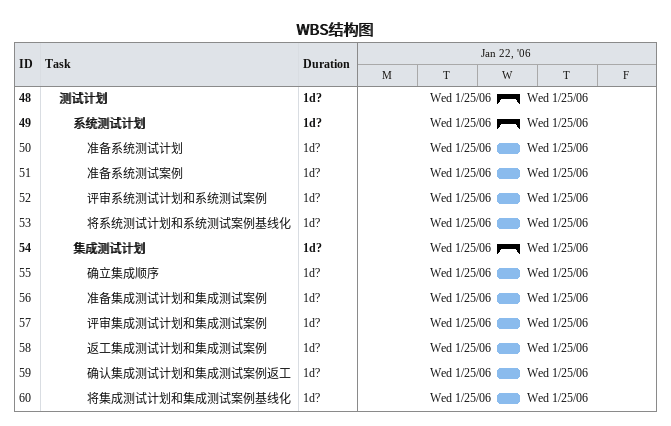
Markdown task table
WBS结构图

| ID | Level | Task | Duration | Start | Finish |
|---|---|---|---|---|---|
| 48 | 2 | **测试计划** | 1d? | 2006-01-25 | 2006-01-25 |
| 49 | 3 | **系统测试计划** | 1d? | 2006-01-25 | 2006-01-25 |
| 50 | 4 | 准备系统测试计划 | 1d? | 2006-01-25 | 2006-01-25 |
| 51 | 4 | 准备系统测试案例 | 1d? | 2006-01-25 | 2006-01-25 |
| 52 | 4 | 评审系统测试计划和系统测试案例 | 1d? | 2006-01-25 | 2006-01-25 |
| 53 | 4 | 将系统测试计划和系统测试案例基线化 | 1d? | 2006-01-25 | 2006-01-25 |
| 54 | 3 | **集成测试计划** | 1d? | 2006-01-25 | 2006-01-25 |
| 55 | 4 | 确立集成顺序 | 1d? | 2006-01-25 | 2006-01-25 |
| 56 | 4 | 准备集成测试计划和集成测试案例 | 1d? | 2006-01-25 | 2006-01-25 |
| 57 | 4 | 评审集成测试计划和集成测试案例 | 1d? | 2006-01-25 | 2006-01-25 |
| 58 | 4 | 返工集成测试计划和集成测试案例 | 1d? | 2006-01-25 | 2006-01-25 |
| 59 | 4 | 确认集成测试计划和集成测试案例返工 | 1d? | 2006-01-25 | 2006-01-25 |
| 60 | 4 | 将集成测试计划和集成测试案例基线化 | 1d? | 2006-01-25 | 2006-01-25 |
